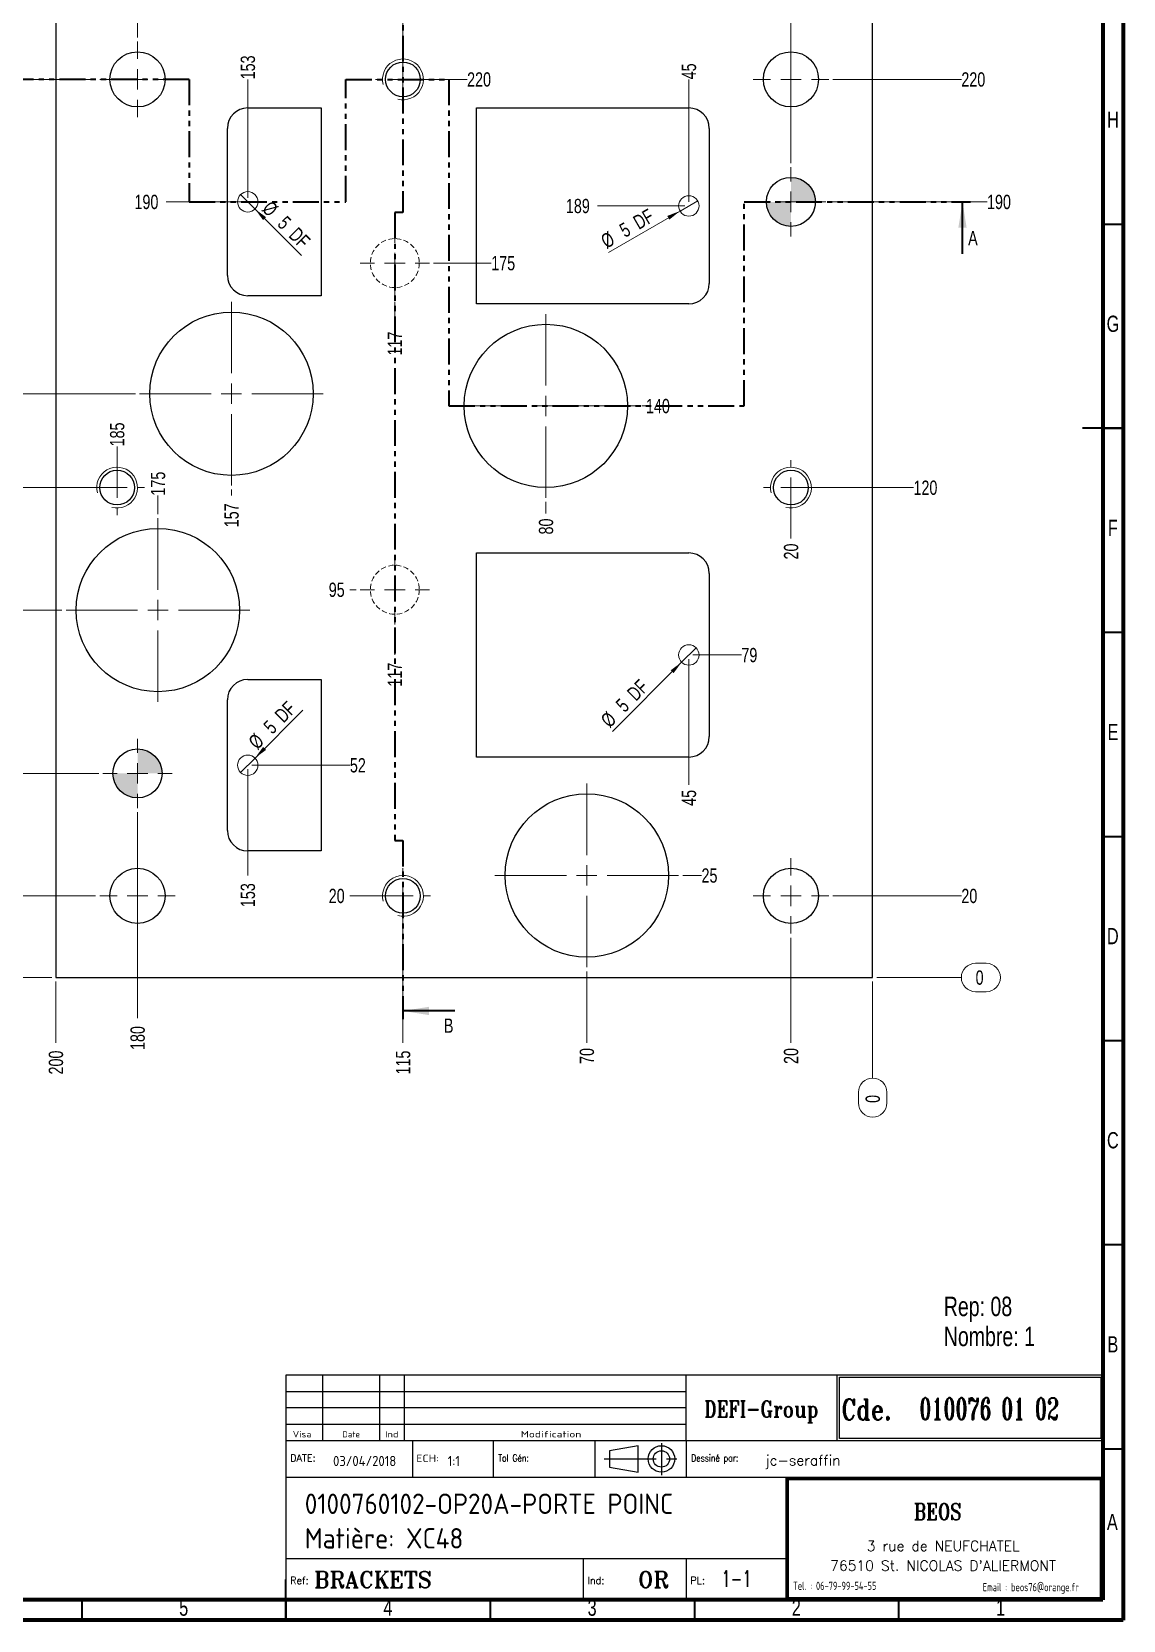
# Model space of a CAD drawing. Header units: millimetres. Extents: x 5 to 415, y 5 to 589.
# Drawn here: x 147.8 to 415, y 5 to 394.1 of the extents above; entities that cross this region are included whole.
import ezdxf

# ---------------------------------------------------------------- set-up
doc = ezdxf.new("R2010")
doc.units = ezdxf.units.MM
for name, pattern in [('CENTERX2', [20.32, 12.7, -2.54, 2.54, -2.54]), ('HIDDEN', [1.905, 1.27, -0.635]), ('PHANTOM', [12.7, 6.35, -1.27, 1.27, -1.27, 1.27, -1.27])]:
    doc.linetypes.add(name, pattern=pattern)
doc.layers.add('DIMENSIONS', color=176, linetype='Continuous')
doc.styles.add('SLDTEXTSTYLE0', font='TXT', dxfattribs={"width": 0.75})
doc.styles.add('SLDTEXTSTYLE1', font='ISOCP')
doc.styles.add('SLDTEXTSTYLE10', font='ISOCP', dxfattribs={"width": 1.147311})
doc.styles.add('SLDTEXTSTYLE11', font='ISOCP', dxfattribs={"width": 1.385904})
doc.styles.add('SLDTEXTSTYLE12', font='ISOCP', dxfattribs={"width": 1.246461})
doc.styles.add('SLDTEXTSTYLE13', font='ROMAND')
doc.styles.add('SLDTEXTSTYLE2', font='ROMANT', dxfattribs={"width": 0.8})
doc.styles.add('SLDTEXTSTYLE3', font='ISOCP', dxfattribs={"width": 0.8})
doc.styles.add('SLDTEXTSTYLE4', font='ROMANS', dxfattribs={"width": 0.8})
doc.styles.add('SLDTEXTSTYLE5', font='ROMANT')
doc.styles.add('SLDTEXTSTYLE6', font='ROMANS')
doc.styles.add('SLDTEXTSTYLE7', font='ROMANT', dxfattribs={"width": 0.65})
doc.styles.add('SLDTEXTSTYLE8', font='ISOCP', dxfattribs={"width": 1.446157})
doc.styles.add('SLDTEXTSTYLE9', font='ISOCP', dxfattribs={"width": 1.294402})
doc.dimstyles.new('SLDDIMSTYLE0', dxfattribs={"dimtxt": 3.5, "dimasz": 3.302, "dimexe": 0, "dimexo": 0.0625, "dimgap": 0.875, "dimtad": 1, "dimrnd": 1e-09, "dimzin": 12, "dimdsep": 46, "dimtxsty": 'SLDTEXTSTYLE0', "dimblk1": 'NONE', "dimsah": 1, "dimcen": 0, "dimadec": 0, "dimazin": 3, "dimtfac": 1, "dimtmove": 0, "dimatfit": 3, "dimldrblk": 'NONE', "dimfxl": 1, "dimfrac": 2, "dimtolj": 1, "dimtzin": 12, "dimarcsym": 0})
doc.dimstyles.new('SLDDIMSTYLE1', dxfattribs={"dimtxt": 3.5, "dimasz": 3.302, "dimexe": 0, "dimexo": 0.0625, "dimgap": 0.875, "dimtad": 0, "dimtih": 1, "dimtoh": 1, "dimdec": 0, "dimrnd": 1e-09, "dimdsep": 46, "dimtxsty": 'SLDTEXTSTYLE0', "dimblk1": 'NONE', "dimblk2": 'NONE', "dimsah": 1, "dimcen": 0.09, "dimadec": 0, "dimazin": 2, "dimtfac": 1, "dimtdec": 0, "dimtofl": 0, "dimtmove": 0, "dimatfit": 3, "dimldrblk": 'NONE', "dimfxl": 1, "dimfrac": 2, "dimtolj": 1, "dimtzin": 12, "dimarcsym": 0})
doc.dimstyles.new('SLDDIMSTYLE2', dxfattribs={"dimtxt": 3.5, "dimasz": 3.302, "dimexe": 0, "dimexo": 0.0625, "dimgap": 0.875, "dimtad": 0, "dimtih": 1, "dimtoh": 1, "dimrnd": 1e-09, "dimzin": 12, "dimdsep": 46, "dimtxsty": 'SLDTEXTSTYLE0', "dimblk1": 'NONE', "dimblk2": 'NONE', "dimsah": 1, "dimcen": 0.09, "dimadec": 0, "dimazin": 3, "dimtfac": 1, "dimtofl": 0, "dimtmove": 0, "dimatfit": 3, "dimldrblk": 'NONE', "dimfxl": 1, "dimfrac": 2, "dimtolj": 1, "dimtzin": 12, "dimarcsym": 0})
doc.dimstyles.new('SLDDIMSTYLE3', dxfattribs={"dimtxt": 3.5, "dimasz": 3.302, "dimexe": 0, "dimexo": 0.0625, "dimgap": 0.875, "dimtad": 1, "dimrnd": 1e-09, "dimzin": 12, "dimdsep": 46, "dimtxsty": 'SLDTEXTSTYLE0', "dimsah": 1, "dimcen": 0.09, "dimadec": 0, "dimazin": 3, "dimtfac": 1, "dimtofl": 0, "dimtmove": 0, "dimatfit": 3, "dimfxl": 1, "dimfrac": 2, "dimtolj": 1, "dimtzin": 12, "dimarcsym": 0})

# ---------------------------------------------------------------- blocks, each defined once
blk = doc.blocks.new('SW_NOTE_0')
at = {"color": 0, "linetype": 'Continuous', "lineweight": 0, "char_height": 4.763, "attachment_point": 1, "style": 'SLDTEXTSTYLE0'}
for s, insert in [('Rep: 08', (0, 6.14)), ('Nombre: 1', (0, -1.21))]:
    blk.add_mtext(s, dxfattribs=dict(at, insert=insert))
blk = doc.blocks.new('_D')
at = {"color": 7, "linetype": 'Continuous', "lineweight": 18}
for q in [(198.88, 354.2), (213.79, 339.29)]:
    blk.add_line((202.42, 350.67), q, dxfattribs=at)
blk.add_solid([(202.42, 350.67), (204.39, 347.98), (205.11, 348.69)], dxfattribs=at)
at = {"color": 7, "linetype": 'Continuous', "lineweight": 18, "char_height": 3.5, "attachment_point": 1, "rotation": 315, "style": 'SLDTEXTSTYLE0'}
for s, insert in [('%%c', (206.4, 352.95)), ('5', (210.17, 349.26)), ('DF', (212.93, 346.5))]:
    blk.add_mtext(s, dxfattribs=dict(at, insert=insert))
blk = doc.blocks.new('_None')
blk = doc.blocks.new('_D_1')
at = {"color": 7, "linetype": 'Continuous', "lineweight": 18}
for q in [(310.81, 352.69), (288.96, 340.07)]:
    blk.add_line((306.48, 350.19), q, dxfattribs=at)
blk.add_solid([(306.48, 350.19), (303.37, 348.98), (303.88, 348.1)], dxfattribs=at)
at = {"color": 7, "linetype": 'Continuous', "lineweight": 18, "char_height": 3.5, "attachment_point": 1, "rotation": 30, "style": 'SLDTEXTSTYLE0'}
for s, insert in [('DF', (294.64, 348.57)), ('5', (291.27, 346.62)), ('%%c', (286.72, 343.94))]:
    blk.add_mtext(s, dxfattribs=dict(at, insert=insert))
blk = doc.blocks.new('_D_2')
at = {"color": 7, "linetype": 'Continuous', "lineweight": 18}
for q in [(310.42, 243.2), (289.94, 222.72)]:
    blk.add_line((306.88, 239.67), q, dxfattribs=at)
blk.add_solid([(306.88, 239.67), (304.19, 237.69), (304.91, 236.98)], dxfattribs=at)
at = {"color": 7, "linetype": 'Continuous', "lineweight": 18, "char_height": 3.5, "attachment_point": 1, "rotation": 45, "style": 'SLDTEXTSTYLE0'}
for s, insert in [('DF', (293.22, 232.42)), ('5', (290.46, 229.66)), ('%%c', (286.77, 225.89))]:
    blk.add_mtext(s, dxfattribs=dict(at, insert=insert))
blk = doc.blocks.new('_D_3')
at = {"color": 7, "linetype": 'Continuous', "lineweight": 18}
for q in [(214.17, 227.95), (198.88, 212.67)]:
    blk.add_line((202.42, 216.2), q, dxfattribs=at)
blk.add_solid([(202.42, 216.2), (205.11, 218.18), (204.39, 218.9)], dxfattribs=at)
at = {"color": 7, "linetype": 'Continuous', "lineweight": 18, "char_height": 3.5, "attachment_point": 1, "rotation": 45, "style": 'SLDTEXTSTYLE0'}
for s, insert in [('DF', (206.95, 227.09)), ('%%c', (200.5, 220.56)), ('5', (204.19, 224.33))]:
    blk.add_mtext(s, dxfattribs=dict(at, insert=insert))
blk = doc.blocks.new('_D_4')
at = {"color": 7, "linetype": 'Continuous', "lineweight": 18}
for p, q in [((378.86, 165.93), (381.44, 165.93)), ((354.65, 162.44), (375.37, 162.44)), ((381.44, 158.95), (378.86, 158.95))]:
    blk.add_line(p, q, dxfattribs=at)
for centre, start, end in [((378.86, 162.44), 90, 270), ((381.44, 162.44), 270, 90)]:
    blk.add_arc(centre, 3.49, start, end, dxfattribs=at)
at = {"color": 7, "linetype": 'Continuous', "lineweight": 18, "insert": (378.86, 164.17), "char_height": 3.5, "attachment_point": 1, "style": 'SLDTEXTSTYLE0'}
blk.add_mtext('0', dxfattribs=at)
blk = doc.blocks.new('_D_5')
at = {"color": 7, "linetype": 'Continuous', "lineweight": 18}
blk.add_line((237.65, 182.44), (225.65, 182.44), dxfattribs=at)
at = {"color": 7, "linetype": 'Continuous', "lineweight": 18, "insert": (220.47, 184.17), "char_height": 3.5, "attachment_point": 1, "style": 'SLDTEXTSTYLE0'}
blk.add_mtext('20', dxfattribs=at)
blk = doc.blocks.new('_D_6')
at = {"color": 7, "linetype": 'Continuous', "lineweight": 18}
blk.add_line((163.4, 182.44), (143.65, 182.44), dxfattribs=at)
at = {"color": 7, "linetype": 'Continuous', "lineweight": 18, "insert": (138.48, 184.17), "char_height": 3.5, "attachment_point": 1, "style": 'SLDTEXTSTYLE0'}
blk.add_mtext('20', dxfattribs=at)
blk = doc.blocks.new('_D_7')
at = {"color": 7, "linetype": 'Continuous', "lineweight": 18}
blk.add_line((343.9, 182.44), (375.37, 182.44), dxfattribs=at)
at = {"color": 7, "linetype": 'Continuous', "lineweight": 18, "insert": (375.37, 184.17), "char_height": 3.5, "attachment_point": 1, "style": 'SLDTEXTSTYLE0'}
blk.add_mtext('20', dxfattribs=at)
blk = doc.blocks.new('_D_8')
at = {"color": 7, "linetype": 'Continuous', "lineweight": 18}
blk.add_line((307.15, 187.44), (311.75, 187.44), dxfattribs=at)
at = {"color": 7, "linetype": 'Continuous', "lineweight": 18, "insert": (311.75, 189.17), "char_height": 3.5, "attachment_point": 1, "style": 'SLDTEXTSTYLE0'}
blk.add_mtext('25', dxfattribs=at)
blk = doc.blocks.new('_D_9')
at = {"color": 7, "linetype": 'Continuous', "lineweight": 18}
blk.add_line((164.15, 212.44), (143.65, 212.44), dxfattribs=at)
at = {"color": 7, "linetype": 'Continuous', "lineweight": 18, "insert": (138.48, 214.17), "char_height": 3.5, "attachment_point": 1, "style": 'SLDTEXTSTYLE0'}
blk.add_mtext('50', dxfattribs=at)
blk = doc.blocks.new('_D_10')
at = {"color": 7, "linetype": 'Continuous', "lineweight": 18}
blk.add_line((201.65, 214.44), (225.65, 214.44), dxfattribs=at)
at = {"color": 7, "linetype": 'Continuous', "lineweight": 18, "insert": (225.65, 216.17), "char_height": 3.5, "attachment_point": 1, "style": 'SLDTEXTSTYLE0'}
blk.add_mtext('52', dxfattribs=at)
blk = doc.blocks.new('_D_11')
at = {"color": 7, "linetype": 'Continuous', "lineweight": 18}
blk.add_line((309.65, 241.44), (321.51, 241.44), dxfattribs=at)
at = {"color": 7, "linetype": 'Continuous', "lineweight": 18, "insert": (321.51, 243.17), "char_height": 3.5, "attachment_point": 1, "style": 'SLDTEXTSTYLE0'}
blk.add_mtext('79', dxfattribs=at)
blk = doc.blocks.new('_D_12')
at = {"color": 7, "linetype": 'Continuous', "lineweight": 18}
blk.add_line((155.15, 252.44), (143.65, 252.44), dxfattribs=at)
at = {"color": 7, "linetype": 'Continuous', "lineweight": 18, "insert": (138.48, 254.17), "char_height": 3.5, "attachment_point": 1, "style": 'SLDTEXTSTYLE0'}
blk.add_mtext('90', dxfattribs=at)
blk = doc.blocks.new('_D_13')
at = {"color": 7, "linetype": 'Continuous', "lineweight": 18}
blk.add_line((227.15, 257.44), (225.65, 257.44), dxfattribs=at)
at = {"color": 7, "linetype": 'Continuous', "lineweight": 18, "insert": (220.47, 259.17), "char_height": 3.5, "attachment_point": 1, "style": 'SLDTEXTSTYLE0'}
blk.add_mtext('95', dxfattribs=at)
blk = doc.blocks.new('_D_14')
at = {"color": 7, "linetype": 'Continuous', "lineweight": 18}
blk.add_line((167.65, 282.44), (143.65, 282.44), dxfattribs=at)
at = {"color": 7, "linetype": 'Continuous', "lineweight": 18, "insert": (135.89, 284.17), "char_height": 3.5, "attachment_point": 1, "style": 'SLDTEXTSTYLE0'}
blk.add_mtext('120', dxfattribs=at)
blk = doc.blocks.new('_D_15')
at = {"color": 7, "linetype": 'Continuous', "lineweight": 18}
blk.add_line((334.65, 282.44), (363.65, 282.44), dxfattribs=at)
at = {"color": 7, "linetype": 'Continuous', "lineweight": 18, "insert": (363.65, 284.17), "char_height": 3.5, "attachment_point": 1, "style": 'SLDTEXTSTYLE0'}
blk.add_mtext('120', dxfattribs=at)
blk = doc.blocks.new('_D_16')
at = {"color": 7, "linetype": 'Continuous', "lineweight": 18}
blk.add_line((297.15, 302.44), (298.14, 302.44), dxfattribs=at)
at = {"color": 7, "linetype": 'Continuous', "lineweight": 18, "insert": (298.14, 304.17), "char_height": 3.5, "attachment_point": 1, "style": 'SLDTEXTSTYLE0'}
blk.add_mtext('140', dxfattribs=at)
blk = doc.blocks.new('_D_17')
at = {"color": 7, "linetype": 'Continuous', "lineweight": 18}
blk.add_line((173.15, 305.44), (143.65, 305.44), dxfattribs=at)
at = {"color": 7, "linetype": 'Continuous', "lineweight": 18, "insert": (135.89, 307.17), "char_height": 3.5, "attachment_point": 1, "style": 'SLDTEXTSTYLE0'}
blk.add_mtext('143', dxfattribs=at)
blk = doc.blocks.new('_D_18')
at = {"color": 7, "linetype": 'Continuous', "lineweight": 18}
blk.add_line((246.15, 337.44), (260.26, 337.44), dxfattribs=at)
at = {"color": 7, "linetype": 'Continuous', "lineweight": 18, "insert": (260.26, 339.17), "char_height": 3.5, "attachment_point": 1, "style": 'SLDTEXTSTYLE0'}
blk.add_mtext('175', dxfattribs=at)
blk = doc.blocks.new('_D_19')
at = {"color": 7, "linetype": 'Continuous', "lineweight": 18}
blk.add_line((307.65, 351.44), (286.3, 351.44), dxfattribs=at)
at = {"color": 7, "linetype": 'Continuous', "lineweight": 18, "insert": (278.54, 353.17), "char_height": 3.5, "attachment_point": 1, "style": 'SLDTEXTSTYLE0'}
blk.add_mtext('189', dxfattribs=at)
blk = doc.blocks.new('_D_20')
at = {"color": 7, "linetype": 'Continuous', "lineweight": 18}
blk.add_line((199.65, 352.44), (180.67, 352.44), dxfattribs=at)
at = {"color": 7, "linetype": 'Continuous', "lineweight": 18, "insert": (172.91, 354.17), "char_height": 3.5, "attachment_point": 1, "style": 'SLDTEXTSTYLE0'}
blk.add_mtext('190', dxfattribs=at)
blk = doc.blocks.new('_D_21')
at = {"color": 7, "linetype": 'Continuous', "lineweight": 18}
blk.add_line((343.15, 352.44), (381.65, 352.44), dxfattribs=at)
at = {"color": 7, "linetype": 'Continuous', "lineweight": 18, "insert": (381.65, 354.17), "char_height": 3.5, "attachment_point": 1, "style": 'SLDTEXTSTYLE0'}
blk.add_mtext('190', dxfattribs=at)
blk = doc.blocks.new('_D_22')
at = {"color": 7, "linetype": 'Continuous', "lineweight": 18}
blk.add_line((163.4, 382.44), (125.65, 382.44), dxfattribs=at)
at = {"color": 7, "linetype": 'Continuous', "lineweight": 18, "insert": (117.89, 384.17), "char_height": 3.5, "attachment_point": 1, "style": 'SLDTEXTSTYLE0'}
blk.add_mtext('220', dxfattribs=at)
blk = doc.blocks.new('_D_23')
at = {"color": 7, "linetype": 'Continuous', "lineweight": 18}
blk.add_line((343.9, 382.44), (375.37, 382.44), dxfattribs=at)
at = {"color": 7, "linetype": 'Continuous', "lineweight": 18, "insert": (375.37, 384.17), "char_height": 3.5, "attachment_point": 1, "style": 'SLDTEXTSTYLE0'}
blk.add_mtext('220', dxfattribs=at)
blk = doc.blocks.new('_D_24')
at = {"color": 7, "linetype": 'Continuous', "lineweight": 18}
blk.add_line((239.65, 382.44), (254.35, 382.44), dxfattribs=at)
at = {"color": 7, "linetype": 'Continuous', "lineweight": 18, "insert": (254.35, 384.17), "char_height": 3.5, "attachment_point": 1, "style": 'SLDTEXTSTYLE0'}
blk.add_mtext('220', dxfattribs=at)
blk = doc.blocks.new('_D_25')
at = {"color": 7, "linetype": 'Continuous', "lineweight": 18}
blk.add_line((354.65, 402.44), (375.37, 402.44), dxfattribs=at)
at = {"color": 7, "linetype": 'Continuous', "lineweight": 18, "insert": (375.37, 404.17), "char_height": 3.5, "attachment_point": 1, "style": 'SLDTEXTSTYLE0'}
blk.add_mtext('240', dxfattribs=at)
blk = doc.blocks.new('_D_26')
at = {"color": 7, "linetype": 'Continuous', "lineweight": 18}
for p, q in [((353.65, 161.44), (353.65, 137.8)), ((350.16, 131.72), (350.16, 134.31)), ((357.14, 134.31), (357.14, 131.72))]:
    blk.add_line(p, q, dxfattribs=at)
for centre, start, end in [((353.65, 134.31), 0, 180), ((353.65, 131.72), 180, 0)]:
    blk.add_arc(centre, 3.49, start, end, dxfattribs=at)
at = {"color": 7, "linetype": 'Continuous', "lineweight": 18, "insert": (351.92, 131.72), "char_height": 3.5, "attachment_point": 1, "rotation": 90, "style": 'SLDTEXTSTYLE0'}
blk.add_mtext('0', dxfattribs=at)
blk = doc.blocks.new('_D_27')
at = {"color": 7, "linetype": 'Continuous', "lineweight": 18}
blk.add_line((333.65, 361.94), (333.65, 409.07), dxfattribs=at)
at = {"color": 7, "linetype": 'Continuous', "lineweight": 18, "insert": (331.92, 409.07), "char_height": 3.5, "attachment_point": 1, "rotation": 90, "style": 'SLDTEXTSTYLE0'}
blk.add_mtext('20', dxfattribs=at)
blk = doc.blocks.new('_D_28')
at = {"color": 7, "linetype": 'Continuous', "lineweight": 18}
blk.add_line((333.65, 281.44), (333.65, 270), dxfattribs=at)
at = {"color": 7, "linetype": 'Continuous', "lineweight": 18, "insert": (331.92, 264.83), "char_height": 3.5, "attachment_point": 1, "rotation": 90, "style": 'SLDTEXTSTYLE0'}
blk.add_mtext('20', dxfattribs=at)
blk = doc.blocks.new('_D_29')
at = {"color": 7, "linetype": 'Continuous', "lineweight": 18}
blk.add_line((333.65, 172.19), (333.65, 146.44), dxfattribs=at)
at = {"color": 7, "linetype": 'Continuous', "lineweight": 18, "insert": (331.92, 141.26), "char_height": 3.5, "attachment_point": 1, "rotation": 90, "style": 'SLDTEXTSTYLE0'}
blk.add_mtext('20', dxfattribs=at)
blk = doc.blocks.new('_D_30')
at = {"color": 7, "linetype": 'Continuous', "lineweight": 18}
blk.add_line((308.65, 352.44), (308.65, 382.44), dxfattribs=at)
at = {"color": 7, "linetype": 'Continuous', "lineweight": 18, "insert": (306.92, 382.44), "char_height": 3.5, "attachment_point": 1, "rotation": 90, "style": 'SLDTEXTSTYLE0'}
blk.add_mtext('45', dxfattribs=at)
blk = doc.blocks.new('_D_31')
at = {"color": 7, "linetype": 'Continuous', "lineweight": 18}
blk.add_line((308.65, 240.44), (308.65, 209.67), dxfattribs=at)
at = {"color": 7, "linetype": 'Continuous', "lineweight": 18, "insert": (306.92, 204.49), "char_height": 3.5, "attachment_point": 1, "rotation": 90, "style": 'SLDTEXTSTYLE0'}
blk.add_mtext('45', dxfattribs=at)
blk = doc.blocks.new('_D_32')
at = {"color": 7, "linetype": 'Continuous', "lineweight": 18}
blk.add_line((283.65, 163.94), (283.65, 146.44), dxfattribs=at)
at = {"color": 7, "linetype": 'Continuous', "lineweight": 18, "insert": (281.92, 141.26), "char_height": 3.5, "attachment_point": 1, "rotation": 90, "style": 'SLDTEXTSTYLE0'}
blk.add_mtext('70', dxfattribs=at)
blk = doc.blocks.new('_D_33')
at = {"color": 7, "linetype": 'Continuous', "lineweight": 18}
blk.add_line((273.65, 278.94), (273.65, 276.13), dxfattribs=at)
at = {"color": 7, "linetype": 'Continuous', "lineweight": 18, "insert": (271.92, 270.96), "char_height": 3.5, "attachment_point": 1, "rotation": 90, "style": 'SLDTEXTSTYLE0'}
blk.add_mtext('80', dxfattribs=at)
blk = doc.blocks.new('_D_34')
at = {"color": 7, "linetype": 'Continuous', "lineweight": 18}
blk.add_line((238.65, 383.44), (238.65, 409.07), dxfattribs=at)
at = {"color": 7, "linetype": 'Continuous', "lineweight": 18, "insert": (236.92, 409.07), "char_height": 3.5, "attachment_point": 1, "rotation": 90, "style": 'SLDTEXTSTYLE0'}
blk.add_mtext('115', dxfattribs=at)
blk = doc.blocks.new('_D_35')
at = {"color": 7, "linetype": 'Continuous', "lineweight": 18}
blk.add_line((238.65, 181.44), (238.65, 146.44), dxfattribs=at)
at = {"color": 7, "linetype": 'Continuous', "lineweight": 18, "insert": (236.92, 138.68), "char_height": 3.5, "attachment_point": 1, "rotation": 90, "style": 'SLDTEXTSTYLE0'}
blk.add_mtext('115', dxfattribs=at)
blk = doc.blocks.new('_D_36')
at = {"color": 7, "linetype": 'Continuous', "lineweight": 18}
blk.add_line((236.65, 327.94), (236.65, 322.55), dxfattribs=at)
at = {"color": 7, "linetype": 'Continuous', "lineweight": 18, "insert": (234.92, 314.79), "char_height": 3.5, "attachment_point": 1, "rotation": 90, "style": 'SLDTEXTSTYLE0'}
blk.add_mtext('117', dxfattribs=at)
blk = doc.blocks.new('_D_37')
at = {"color": 7, "linetype": 'Continuous', "lineweight": 18}
blk.add_line((236.65, 247.94), (236.65, 241.44), dxfattribs=at)
at = {"color": 7, "linetype": 'Continuous', "lineweight": 18, "insert": (234.92, 233.68), "char_height": 3.5, "attachment_point": 1, "rotation": 90, "style": 'SLDTEXTSTYLE0'}
blk.add_mtext('117', dxfattribs=at)
blk = doc.blocks.new('_D_38')
at = {"color": 7, "linetype": 'Continuous', "lineweight": 18}
blk.add_line((200.65, 353.44), (200.65, 382.44), dxfattribs=at)
at = {"color": 7, "linetype": 'Continuous', "lineweight": 18, "insert": (198.92, 382.44), "char_height": 3.5, "attachment_point": 1, "rotation": 90, "style": 'SLDTEXTSTYLE0'}
blk.add_mtext('153', dxfattribs=at)
blk = doc.blocks.new('_D_39')
at = {"color": 7, "linetype": 'Continuous', "lineweight": 18}
blk.add_line((200.65, 213.44), (200.65, 187.44), dxfattribs=at)
at = {"color": 7, "linetype": 'Continuous', "lineweight": 18, "insert": (198.92, 179.68), "char_height": 3.5, "attachment_point": 1, "rotation": 90, "style": 'SLDTEXTSTYLE0'}
blk.add_mtext('153', dxfattribs=at)
blk = doc.blocks.new('_D_40')
at = {"color": 7, "linetype": 'Continuous', "lineweight": 18}
blk.add_line((196.65, 281.94), (196.65, 280.48), dxfattribs=at)
at = {"color": 7, "linetype": 'Continuous', "lineweight": 18, "insert": (194.92, 272.72), "char_height": 3.5, "attachment_point": 1, "rotation": 90, "style": 'SLDTEXTSTYLE0'}
blk.add_mtext('157', dxfattribs=at)
blk = doc.blocks.new('_D_41')
at = {"color": 7, "linetype": 'Continuous', "lineweight": 18}
blk.add_line((178.65, 275.94), (178.65, 280.48), dxfattribs=at)
at = {"color": 7, "linetype": 'Continuous', "lineweight": 18, "insert": (176.92, 280.48), "char_height": 3.5, "attachment_point": 1, "rotation": 90, "style": 'SLDTEXTSTYLE0'}
blk.add_mtext('175', dxfattribs=at)
blk = doc.blocks.new('_D_42')
at = {"color": 7, "linetype": 'Continuous', "lineweight": 18}
blk.add_line((173.65, 392.69), (173.65, 409.07), dxfattribs=at)
at = {"color": 7, "linetype": 'Continuous', "lineweight": 18, "insert": (171.92, 409.07), "char_height": 3.5, "attachment_point": 1, "rotation": 90, "style": 'SLDTEXTSTYLE0'}
blk.add_mtext('180', dxfattribs=at)
blk = doc.blocks.new('_D_43')
at = {"color": 7, "linetype": 'Continuous', "lineweight": 18}
blk.add_line((173.65, 202.94), (173.65, 152.44), dxfattribs=at)
at = {"color": 7, "linetype": 'Continuous', "lineweight": 18, "insert": (171.92, 144.68), "char_height": 3.5, "attachment_point": 1, "rotation": 90, "style": 'SLDTEXTSTYLE0'}
blk.add_mtext('180', dxfattribs=at)
blk = doc.blocks.new('_D_44')
at = {"color": 7, "linetype": 'Continuous', "lineweight": 18}
blk.add_line((168.65, 283.44), (168.65, 292.53), dxfattribs=at)
at = {"color": 7, "linetype": 'Continuous', "lineweight": 18, "insert": (166.92, 292.53), "char_height": 3.5, "attachment_point": 1, "rotation": 90, "style": 'SLDTEXTSTYLE0'}
blk.add_mtext('185', dxfattribs=at)
blk = doc.blocks.new('_D_45')
at = {"color": 7, "linetype": 'Continuous', "lineweight": 18}
blk.add_line((153.65, 161.44), (153.65, 146.44), dxfattribs=at)
at = {"color": 7, "linetype": 'Continuous', "lineweight": 18, "insert": (151.92, 138.68), "char_height": 3.5, "attachment_point": 1, "rotation": 90, "style": 'SLDTEXTSTYLE0'}
blk.add_mtext('200', dxfattribs=at)
blk = doc.blocks.new('_D_47')
at = {"color": 7, "linetype": 'Continuous', "lineweight": 18}
for p, q in [((152.65, 402.44), (112.65, 402.44)), ((113.65, 402.44), (113.65, 162.44)), ((152.65, 162.44), (112.65, 162.44))]:
    blk.add_line(p, q, dxfattribs=at)
for points in [[(113.65, 402.44), (113.14, 399.13), (114.16, 399.13)], [(113.65, 162.44), (114.16, 165.74), (113.14, 165.74)]]:
    blk.add_solid(points, dxfattribs=at)
at = {"color": 7, "linetype": 'Continuous', "lineweight": 18, "insert": (109.14, 278.56), "char_height": 3.5, "attachment_point": 1, "rotation": 90, "style": 'SLDTEXTSTYLE0'}
blk.add_mtext('240', dxfattribs=at)
blk = doc.blocks.new('SW_CENTERMARKSYMBOL_0')
at = {"color": 0, "linetype": 'Continuous', "lineweight": 0}
for p, q in [((0, 5), (0, 9.25)), ((-5, 0), (-9.25, 0)), ((0, 0), (-2.5, 0)), ((0, 0), (0, 2.5)), ((0, 0), (0, -2.5)), ((0, 0), (2.5, 0)), ((5, 0), (9.25, 0)), ((0, -5), (0, -9.25))]:
    blk.add_line(p, q, dxfattribs=at)
blk = doc.blocks.new('SW_CENTERMARKSYMBOL_1')
at = {"color": 0, "linetype": 'Continuous', "lineweight": 0}
for p, q in [((0, 5), (0, 9.25)), ((-5, 0), (-9.25, 0)), ((0, 0), (-2.5, 0)), ((0, 0), (0, 2.5)), ((0, 0), (0, -2.5)), ((0, 0), (2.5, 0)), ((5, 0), (9.25, 0)), ((0, -5), (0, -9.25))]:
    blk.add_line(p, q, dxfattribs=at)
blk = doc.blocks.new('SW_CENTERMARKSYMBOL_2')
at = {"color": 0, "linetype": 'Continuous', "lineweight": 0}
for p, q in [((0, 5), (0, 9.25)), ((-5, 0), (-9.25, 0)), ((0, 0), (-2.5, 0)), ((0, 0), (0, 2.5)), ((0, 0), (0, -2.5)), ((0, 0), (2.5, 0)), ((5, 0), (9.25, 0)), ((0, -5), (0, -9.25))]:
    blk.add_line(p, q, dxfattribs=at)
blk = doc.blocks.new('SW_CENTERMARKSYMBOL_3')
at = {"color": 0, "linetype": 'Continuous', "lineweight": 0}
for p, q in [((0, 5), (0, 9.25)), ((-5, 0), (-9.25, 0)), ((0, 0), (-2.5, 0)), ((0, 0), (0, 2.5)), ((0, 0), (0, -2.5)), ((0, 0), (2.5, 0)), ((5, 0), (9.25, 0)), ((0, -5), (0, -9.25))]:
    blk.add_line(p, q, dxfattribs=at)
blk = doc.blocks.new('SW_CENTERMARKSYMBOL_4')
at = {"color": 0, "linetype": 'Continuous', "lineweight": 0}
for p, q in [((0, 5), (0, 22.5)), ((-5, 0), (-22.5, 0)), ((0, 0), (-2.5, 0)), ((0, 0), (0, 2.5)), ((0, 0), (0, -2.5)), ((0, 0), (2.5, 0)), ((5, 0), (22.5, 0)), ((0, -5), (0, -22.5))]:
    blk.add_line(p, q, dxfattribs=at)
blk = doc.blocks.new('SW_CENTERMARKSYMBOL_5')
at = {"color": 0, "linetype": 'Continuous', "lineweight": 0}
for p, q in [((0, 5), (0, 22.5)), ((-5, 0), (-22.5, 0)), ((0, 0), (-2.5, 0)), ((0, 0), (0, 2.5)), ((0, 0), (0, -2.5)), ((0, 0), (2.5, 0)), ((5, 0), (22.5, 0)), ((0, -5), (0, -22.5))]:
    blk.add_line(p, q, dxfattribs=at)
blk = doc.blocks.new('SW_CENTERMARKSYMBOL_6')
at = {"color": 0, "linetype": 'Continuous', "lineweight": 0}
for p, q in [((0, 5), (0, 22.5)), ((-5, 0), (-22.5, 0)), ((0, 0), (-2.5, 0)), ((0, 0), (0, 2.5)), ((0, 0), (0, -2.5)), ((0, 0), (2.5, 0)), ((5, 0), (22.5, 0)), ((0, -5), (0, -22.5))]:
    blk.add_line(p, q, dxfattribs=at)
blk = doc.blocks.new('SW_CENTERMARKSYMBOL_7')
at = {"color": 0, "linetype": 'Continuous', "lineweight": 0}
for p, q in [((0, 5), (0, 22.5)), ((-5, 0), (-22.5, 0)), ((0, 0), (-2.5, 0)), ((0, 0), (0, 2.5)), ((0, 0), (0, -2.5)), ((0, 0), (2.5, 0)), ((5, 0), (22.5, 0)), ((0, -5), (0, -22.5))]:
    blk.add_line(p, q, dxfattribs=at)
blk = doc.blocks.new('SW_CENTERMARKSYMBOL_8')
at = {"color": 0, "linetype": 'Continuous', "lineweight": 0}
for p, q in [((0, 5), (0, 6.75)), ((-5, 0), (-6.75, 0)), ((0, 0), (-2.5, 0)), ((0, 0), (0, 2.5)), ((0, 0), (0, -2.5)), ((0, 0), (2.5, 0)), ((5, 0), (6.75, 0)), ((0, -5), (0, -6.75))]:
    blk.add_line(p, q, dxfattribs=at)
blk = doc.blocks.new('SW_CENTERMARKSYMBOL_9')
at = {"color": 0, "linetype": 'Continuous', "lineweight": 0}
for p, q in [((0, 5), (0, 6.75)), ((-5, 0), (-6.75, 0)), ((0, 0), (-2.5, 0)), ((0, 0), (0, 2.5)), ((0, 0), (0, -2.5)), ((0, 0), (2.5, 0)), ((5, 0), (6.75, 0)), ((0, -5), (0, -6.75))]:
    blk.add_line(p, q, dxfattribs=at)
blk = doc.blocks.new('SW_CENTERMARKSYMBOL_10')
at = {"color": 0, "linetype": 'Continuous', "lineweight": 0}
for p, q in [((0, 5), (0, 6.75)), ((-5, 0), (-6.75, 0)), ((0, 0), (-2.5, 0)), ((0, 0), (0, 2.5)), ((0, 0), (0, -2.5)), ((0, 0), (2.5, 0)), ((5, 0), (6.75, 0)), ((0, -5), (0, -6.75))]:
    blk.add_line(p, q, dxfattribs=at)
blk = doc.blocks.new('SW_CENTERMARKSYMBOL_11')
at = {"color": 0, "linetype": 'Continuous', "lineweight": 0}
for p, q in [((0, 5), (0, 6.75)), ((-5, 0), (-6.75, 0)), ((0, 0), (-2.5, 0)), ((0, 0), (0, 2.5)), ((0, 0), (0, -2.5)), ((0, 0), (2.5, 0)), ((5, 0), (6.75, 0)), ((0, -5), (0, -6.75))]:
    blk.add_line(p, q, dxfattribs=at)
blk = doc.blocks.new('SW_CENTERMARKSYMBOL_12')
at = {"color": 0, "linetype": 'Continuous', "lineweight": 0}
for p, q in [((0, 5), (0, 8.5)), ((-5, 0), (-8.5, 0)), ((0, 0), (-2.5, 0)), ((0, 0), (0, 2.5)), ((0, 0), (0, -2.5)), ((0, 0), (2.5, 0)), ((5, 0), (8.5, 0)), ((0, -5), (0, -8.5))]:
    blk.add_line(p, q, dxfattribs=at)
blk = doc.blocks.new('SW_CENTERMARKSYMBOL_13')
at = {"color": 0, "linetype": 'Continuous', "lineweight": 0}
for p, q in [((0, 5), (0, 8.5)), ((-5, 0), (-8.5, 0)), ((0, 0), (-2.5, 0)), ((0, 0), (0, 2.5)), ((0, 0), (0, -2.5)), ((0, 0), (2.5, 0)), ((5, 0), (8.5, 0)), ((0, -5), (0, -8.5))]:
    blk.add_line(p, q, dxfattribs=at)
blk = doc.blocks.new('SW_CENTERMARKSYMBOL_14')
at = {"color": 0, "linetype": 'Continuous', "lineweight": 0}
for p, q in [((0, 5), (0, 8.5)), ((-5, 0), (-8.5, 0)), ((0, 0), (-2.5, 0)), ((0, 0), (0, 2.5)), ((0, 0), (0, -2.5)), ((0, 0), (2.5, 0)), ((5, 0), (8.5, 0)), ((0, -5), (0, -8.5))]:
    blk.add_line(p, q, dxfattribs=at)
blk = doc.blocks.new('SW_CENTERMARKSYMBOL_15')
at = {"color": 0, "linetype": 'Continuous', "lineweight": 0}
for p, q in [((0, 5), (0, 8.5)), ((-5, 0), (-8.5, 0)), ((0, 0), (-2.5, 0)), ((0, 0), (0, 2.5)), ((0, 0), (0, -2.5)), ((0, 0), (2.5, 0)), ((5, 0), (8.5, 0)), ((0, -5), (0, -8.5))]:
    blk.add_line(p, q, dxfattribs=at)
blk = doc.blocks.new('SW_DOWELSYMBOL_0')
at = {"linetype": 'Continuous', "lineweight": 0}
h = blk.add_hatch(color=0, dxfattribs=at)
edge = h.paths.add_edge_path(flags=0)
edge.add_arc((0, 0), 6, 0, 90)
edge.add_line((0, 6), (0, 0))
edge.add_line((0, 0), (6, 0))
h = blk.add_hatch(color=0, dxfattribs=at)
edge = h.paths.add_edge_path(flags=0)
edge.add_arc((0, 0), 6, 180, 270)
edge.add_line((0, -6), (0, 0))
edge.add_line((0, 0), (-6, 0))
at = {"color": 0, "linetype": 'Continuous', "lineweight": 0}
blk.add_circle((0, 0), 6, dxfattribs=at)
blk = doc.blocks.new('SW_DOWELSYMBOL_1')
at = {"linetype": 'Continuous', "lineweight": 0}
h = blk.add_hatch(color=0, dxfattribs=at)
edge = h.paths.add_edge_path(flags=0)
edge.add_arc((0, 0), 6, 0, 90)
edge.add_line((0, 6), (0, 0))
edge.add_line((0, 0), (6, 0))
h = blk.add_hatch(color=0, dxfattribs=at)
edge = h.paths.add_edge_path(flags=0)
edge.add_arc((0, 0), 6, 180, 270)
edge.add_line((0, -6), (0, 0))
edge.add_line((0, 0), (-6, 0))
at = {"color": 0, "linetype": 'Continuous', "lineweight": 0}
blk.add_circle((0, 0), 6, dxfattribs=at)

msp = doc.modelspace()

# ---------------------------------------------------------------- linework, layer by layer
at = {"color": 7, "linetype": 'Continuous', "lineweight": 70}
for p, q in [((415, 589), (415, 5)), ((410, 584), (410, 10)), ((410, 10), (10, 10)), ((415, 5), (5, 5))]:
    msp.add_line(p, q, dxfattribs=at)
at = {"color": 7, "linetype": 'PHANTOM', "lineweight": 35}
for p, q in [((238.649, 431.237), (238.649, 349.792)), ((186.291, 382.437), (129.649, 382.437)), ((186.291, 382.437), (186.291, 352.437)), ((224.677, 352.437), (224.677, 382.437)), ((224.677, 382.437), (249.894, 382.437)), ((249.894, 382.437), (249.894, 302.437)), ((186.291, 352.437), (224.677, 352.437)), ((322.183, 302.437), (322.183, 352.437)), ((322.183, 352.437), (377.649, 352.437)), ((238.649, 349.792), (236.649, 349.792)), ((236.649, 349.792), (236.649, 195.997)), ((249.894, 302.437), (322.183, 302.437)), ((236.649, 195.997), (238.649, 195.997)), ((238.649, 195.997), (238.649, 152.246))]:
    msp.add_line(p, q, dxfattribs=at)
at = {"color": 7, "linetype": 'Continuous', "lineweight": 25}
for p, q in [((153.649, 402.437), (153.649, 162.437)), ((353.649, 162.437), (353.649, 402.437)), ((200.649, 375.437), (218.649, 375.437)), ((218.649, 375.437), (218.649, 329.437)), ((256.649, 375.437), (308.649, 375.437)), ((256.649, 327.437), (256.649, 375.437)), ((195.649, 334.437), (195.649, 370.437)), ((313.649, 370.437), (313.649, 332.437)), ((218.649, 329.437), (200.649, 329.437)), ((308.649, 327.437), (256.649, 327.437)), ((256.649, 266.437), (308.649, 266.437)), ((256.649, 216.437), (256.649, 266.437)), ((313.649, 261.437), (313.649, 221.437)), ((200.649, 235.437), (218.649, 235.437)), ((218.649, 235.437), (218.649, 193.437)), ((195.649, 198.437), (195.649, 230.437)), ((308.649, 216.437), (256.649, 216.437)), ((218.649, 193.437), (200.649, 193.437)), ((153.649, 162.437), (353.649, 162.437))]:
    msp.add_line(p, q, dxfattribs=at)
at = {"color": 7, "linetype": 'Continuous', "lineweight": 35}
for p, q in [((375.649, 339.737), (375.649, 352.437)), ((410, 347), (415, 347)), ((415.001, 297), (404.999, 297)), ((410, 297), (415, 297)), ((410, 247), (415, 247)), ((410, 197), (415, 197)), ((251.349, 154.246), (238.649, 154.246)), ((410, 147), (415, 147)), ((410, 97), (415, 97)), ((410, 47), (415, 47)), ((210, 4.999), (210, 15.001)), ((160, 10), (160, 5)), ((210, 10), (210, 5)), ((260, 10), (260, 5)), ((310, 10), (310, 5)), ((360, 10), (360, 5))]:
    msp.add_line(p, q, dxfattribs=at)
at = {"color": 7, "linetype": 'Continuous', "lineweight": 25}
for centre, radius in [((173.649, 382.437), 6.75), ((333.649, 382.437), 6.75), ((238.649, 382.437), 4.25), ((333.649, 352.437), 6), ((196.649, 305.437), 20), ((273.649, 302.437), 20), ((168.649, 282.437), 4.25), ((333.649, 282.437), 4.25), ((178.649, 252.437), 20), ((173.649, 212.437), 6), ((283.649, 187.437), 20), ((173.649, 182.437), 6.75), ((333.649, 182.437), 6.75), ((238.649, 182.437), 4.25)]:
    msp.add_circle(centre, radius, dxfattribs=at)
at = {"color": 7, "linetype": 'Continuous', "lineweight": 18}
for centre in [(200.649, 352.437), (308.649, 351.437), (308.649, 241.437), (200.649, 214.437)]:
    msp.add_circle(centre, 2.5, dxfattribs=at)
at = {"color": 7, "linetype": 'HIDDEN', "lineweight": 18}
for centre in [(236.649, 337.437), (236.649, 257.437)]:
    msp.add_circle(centre, 6, dxfattribs=at)
at = {"color": 7, "linetype": 'Continuous', "lineweight": 18}
for centre in [(238.649, 382.437), (168.649, 282.437), (333.649, 282.437), (238.649, 182.437)]:
    msp.add_arc(centre, 5, 255, 195, dxfattribs=at)
at = {"color": 7, "linetype": 'Continuous', "lineweight": 25}
for centre, start, end in [((200.649, 370.437), 90, 180), ((308.649, 370.437), 0, 90), ((200.649, 334.437), 180, 270), ((308.649, 332.437), 270, 0), ((308.649, 261.437), 0, 90), ((200.649, 230.437), 90, 180), ((308.649, 221.437), 270, 0), ((200.649, 198.437), 180, 270)]:
    msp.add_arc(centre, 5, start, end, dxfattribs=at)
at = {"color": 7, "linetype": 'Continuous', "lineweight": 35}
for points in [[(375.649, 352.437), (374.633, 346.087), (376.665, 346.087)], [(238.649, 154.246), (244.999, 153.23), (244.999, 155.262)]]:
    msp.add_solid(points, dxfattribs=at)
at = {"layer": 'DIMENSIONS', "color": 3}
for p, q in [((308, 65), (210, 65)), ((219, 49), (219, 65)), ((233, 49), (233, 65)), ((239, 49), (239, 65)), ((210, 61), (308, 61)), ((308, 57), (210, 57)), ((210, 53), (308, 53))]:
    msp.add_line(p, q, dxfattribs=at)
at = {"layer": 'DIMENSIONS', "color": 6}
for p, q in [((210, 65), (210, 10)), ((410, 10), (410, 65)), ((410, 40), (332.384, 40)), ((332.384, 40), (332.384, 10)), ((409.8, 39.8), (332.584, 39.8)), ((332.584, 39.8), (332.584, 10.2)), ((409.6, 39.6), (332.784, 39.6)), ((332.784, 39.6), (332.784, 10.4)), ((409.4, 39.4), (332.984, 39.4)), ((332.984, 39.4), (332.984, 10.6)), ((409.4, 10.6), (409.4, 39.4)), ((409.6, 10.4), (409.6, 39.6)), ((409.8, 10.2), (409.8, 39.8)), ((210, 10), (410, 10)), ((332.584, 10.2), (409.8, 10.2)), ((332.784, 10.4), (409.6, 10.4)), ((332.984, 10.6), (409.4, 10.6))]:
    msp.add_line(p, q, dxfattribs=at)
at = {"layer": 'DIMENSIONS', "color": 1}
for p, q in [((410, 65), (308, 65)), ((308, 49), (308, 65)), ((345, 49), (345, 65)), ((345.5, 49.5), (345.5, 64.5)), ((345.5, 64.5), (409.5, 64.5)), ((409.5, 64.5), (409.5, 49.5)), ((210, 49), (410, 49)), ((241, 49), (241, 40)), ((260.731, 49), (260.731, 40)), ((285.62, 49), (285.62, 40)), ((308, 49), (308, 40)), ((409.5, 49.5), (345.5, 49.5)), ((332.384, 40), (210, 40)), ((332.384, 20), (210, 20)), ((282.792, 20), (282.792, 10)), ((308, 20), (308, 10))]:
    msp.add_line(p, q, dxfattribs=at)
at = {"layer": 'DIMENSIONS'}
for p, q in [((345.5, 49.5), (345.5, 64.5)), ((345.5, 64.5), (409.5, 64.5)), ((409.5, 64.5), (409.5, 49.5)), ((409.5, 49.5), (345.5, 49.5))]:
    msp.add_line(p, q, dxfattribs=at)
at = {"layer": 'DIMENSIONS', "color": 7}
for p, q in [((296.244, 47.75), (289.244, 46.5)), ((296.244, 41.25), (296.244, 47.75)), ((289.244, 46.5), (289.244, 42.5)), ((289.244, 42.5), (296.244, 41.25))]:
    msp.add_line(p, q, dxfattribs=at)
at = {"layer": 'DIMENSIONS', "color": 3, "linetype": 'CENTERX2'}
for p, q in [((301.934, 48.348), (301.934, 40.513)), ((287.946, 44.5), (306.201, 44.5))]:
    msp.add_line(p, q, dxfattribs=at)
at = {"layer": 'DIMENSIONS', "color": 7}
for radius in [3.25, 2]:
    msp.add_circle((301.934, 44.5), radius, dxfattribs=at)

# ---------------------------------------------------------------- block references
at = {"color": 7, "linetype": 'Continuous', "lineweight": 0}
for name, p in [('SW_CENTERMARKSYMBOL_0', (173.649, 382.437)), ('SW_CENTERMARKSYMBOL_10', (238.649, 382.437)), ('SW_CENTERMARKSYMBOL_1', (333.649, 382.437)), ('SW_CENTERMARKSYMBOL_13', (333.649, 352.437)), ('SW_DOWELSYMBOL_0', (333.649, 352.437)), ('SW_CENTERMARKSYMBOL_14', (236.649, 337.437)), ('SW_CENTERMARKSYMBOL_5', (196.649, 305.437)), ('SW_CENTERMARKSYMBOL_4', (273.649, 302.437)), ('SW_CENTERMARKSYMBOL_8', (168.649, 282.437)), ('SW_CENTERMARKSYMBOL_11', (333.649, 282.437)), ('SW_CENTERMARKSYMBOL_6', (178.649, 252.437)), ('SW_CENTERMARKSYMBOL_15', (236.649, 257.437)), ('SW_CENTERMARKSYMBOL_12', (173.649, 212.437)), ('SW_DOWELSYMBOL_1', (173.649, 212.437)), ('SW_CENTERMARKSYMBOL_7', (283.649, 187.437)), ('SW_CENTERMARKSYMBOL_3', (173.649, 182.437)), ('SW_CENTERMARKSYMBOL_2', (333.649, 182.437)), ('SW_CENTERMARKSYMBOL_9', (238.649, 182.437)), ('SW_NOTE_0', (371.079, 78.112))]:
    msp.add_blockref(name, p, dxfattribs=at)

# ---------------------------------------------------------------- texts
at = {"color": 7, "linetype": 'Continuous', "lineweight": 0, "char_height": 3.969, "attachment_point": 2, "style": 'SLDTEXTSTYLE0'}
for s, insert in [('H', (412.49, 374.56)), ('G', (412.487, 324.56)), ('F', (412.458, 274.56)), ('E', (412.508, 224.56)), ('D', (412.453, 174.56)), ('C', (412.459, 124.56)), ('B', (412.471, 74.56)), ('A', (412.34, 31.06)), ('5', (184.96, 10.06)), ('4', (234.96, 10.06)), ('3', (284.96, 10.06)), ('2', (334.96, 10.06)), ('1', (384.96, 10.06))]:
    msp.add_mtext(s, dxfattribs=dict(at, insert=insert))
at = {"color": 7, "linetype": 'Continuous', "char_height": 3.5, "attachment_point": 1, "style": 'SLDTEXTSTYLE0'}
for s, insert in [('A', (377.03, 345.295)), ('B', (248.67, 152.395))]:
    msp.add_mtext(s, dxfattribs=dict(at, insert=insert))
at = {"layer": 'DIMENSIONS'}
for s, insert, char_height, attachment_point, style in [('DEFI-Group', (326.42, 58.701), 4, 2, 'SLDTEXTSTYLE2'), ('Cde.', (346, 59.126), 5, 1, 'SLDTEXTSTYLE2'), ('010076 01 02', (365.078, 59.44), 5.29167, 1, 'SLDTEXTSTYLE7'), ('Visa', (211.655, 51.348), 1.5671, 1, 'SLDTEXTSTYLE12'), ('Date', (223.824, 51.283), 1.4924, 1, 'SLDTEXTSTYLE10'), ('Ind', (234.254, 51.283), 1.4924, 1, 'SLDTEXTSTYLE11'), ('Modification', (267.489, 51.348), 1.56705, 1, 'SLDTEXTSTYLE8'), ('DATE:', (211.034, 45.598), 1.7277, 1, 'SLDTEXTSTYLE6'), ('03/04/2018', (221.533, 45.253), 2.5, 1, 'SLDTEXTSTYLE1'), ('ECH:', (241.911, 45.56), 1.8141, 1, 'SLDTEXTSTYLE9'), ('1:1', (249.62, 45.24), 2.5, 1, 'SLDTEXTSTYLE1'), ('Tol Gén:', (261.952, 45.598), 1.7277, 1, 'SLDTEXTSTYLE4'), ('Dessiné par:', (309.221, 45.598), 1.72768, 1, 'SLDTEXTSTYLE4'), ('jc-seraffin', (327.355, 45.42), 2.5, 1, 'SLDTEXTSTYLE5'), ('0100760102-OP20A-PORTE POINC', (214.603, 36.024), 5, 1, 'SLDTEXTSTYLE1'), ('BEOS', (369.571, 33.595), 4, 2, 'SLDTEXTSTYLE2'), ('Matière: XC48', (214.603, 27.564), 5, 1, 'SLDTEXTSTYLE1'), ('3 rue de NEUFCHATEL', (370.909, 24.448), 2.5, 2, 'SLDTEXTSTYLE13'), ("76510 St. NICOLAS D'ALIERMONT", (370.903, 19.623), 2.5, 2, 'SLDTEXTSTYLE13'), ('Ref:', (211.034, 15.598), 1.7277, 1, 'SLDTEXTSTYLE6'), ('BRACKETS', (216.904, 16.951), 4, 1, 'SLDTEXTSTYLE5'), ('Ind:', (283.826, 15.598), 1.7277, 1, 'SLDTEXTSTYLE6'), ('OR', (296.194, 16.951), 4, 1, 'SLDTEXTSTYLE5'), ('PL:', (309.034, 15.598), 1.7277, 1, 'SLDTEXTSTYLE6'), ('1-1', (316.651, 17.173), 4, 1, 'SLDTEXTSTYLE7'), ('Tel. : 06-79-99-54-55', (344.36, 14.429), 2, 2, 'SLDTEXTSTYLE3'), ('Email : beos76@orange.fr', (392.372, 14.097), 2, 2, 'SLDTEXTSTYLE3')]:
    msp.add_mtext(s, dxfattribs=dict(at, insert=insert, char_height=char_height, attachment_point=attachment_point, style=style))

# ---------------------------------------------------------------- dimensions: what is measured, and where the dimension line sits
at = {"color": 7, "linetype": 'Continuous', "lineweight": 18}
for feature_location, offset, dtype, origin, dimstyle, picture, middle in [((173.649, 391.687), (0, 17.388), 1, (353.649, 162.437), 'SLDDIMSTYLE2', '_D_42', (173.649, 412.954)), ((238.649, 382.437), (0, 26.638), 1, (353.649, 162.437), 'SLDDIMSTYLE2', '_D_34', (238.649, 412.954)), ((333.649, 360.937), (0, 48.138), 1, (353.649, 162.437), 'SLDDIMSTYLE2', '_D_27', (333.649, 411.661)), ((353.649, 402.437), (21.717, 0), 0, (353.649, 162.437), 'SLDDIMSTYLE2', '_D_25', (379.246, 402.437)), ((200.649, 352.437), (0, 30), 1, (353.649, 162.437), 'SLDDIMSTYLE2', '_D_38', (200.649, 386.316)), ((308.649, 351.437), (0, 31), 1, (353.649, 162.437), 'SLDDIMSTYLE2', '_D_30', (308.649, 385.023)), ((164.399, 382.437), (-38.75, 0), 0, (353.649, 162.437), 'SLDDIMSTYLE2', '_D_22', (121.77, 382.437)), ((238.649, 382.437), (15.698, 0), 0, (353.649, 162.437), 'SLDDIMSTYLE2', '_D_24', (258.226, 382.437)), ((342.899, 382.437), (32.467, 0), 0, (353.649, 162.437), 'SLDDIMSTYLE2', '_D_23', (379.246, 382.437)), ((200.649, 352.437), (-19.979, 0), 0, (353.649, 162.437), 'SLDDIMSTYLE2', '_D_20', (176.791, 352.437)), ((342.149, 352.437), (39.5, 0), 0, (353.649, 162.437), 'SLDDIMSTYLE2', '_D_21', (385.528, 352.437)), ((308.649, 351.437), (-22.346, 0), 0, (353.649, 162.437), 'SLDDIMSTYLE2', '_D_19', (282.424, 351.437)), ((245.149, 337.437), (15.115, 0), 0, (353.649, 162.437), 'SLDDIMSTYLE2', '_D_18', (264.144, 337.437)), ((236.649, 328.937), (0, -6.384), 1, (353.649, 162.437), 'SLDDIMSTYLE2', '_D_36', (236.649, 318.674)), ((174.149, 305.437), (-30.5, 0), 0, (353.649, 162.437), 'SLDDIMSTYLE2', '_D_17', (139.77, 305.437)), ((296.149, 302.437), (1.99, 0), 0, (353.649, 162.437), 'SLDDIMSTYLE2', '_D_16', (302.018, 302.437)), ((168.649, 282.437), (0, 10.089), 1, (353.649, 162.437), 'SLDDIMSTYLE2', '_D_44', (168.649, 296.405)), ((178.649, 274.937), (0, 5.538), 1, (353.649, 162.437), 'SLDDIMSTYLE2', '_D_41', (178.649, 284.354)), ((168.649, 282.437), (-25, 0), 0, (353.649, 162.437), 'SLDDIMSTYLE2', '_D_14', (139.77, 282.437)), ((333.649, 282.437), (30, 0), 0, (353.649, 162.437), 'SLDDIMSTYLE2', '_D_15', (367.528, 282.437)), ((196.649, 282.937), (0, -2.462), 1, (353.649, 162.437), 'SLDDIMSTYLE2', '_D_40', (196.649, 276.596)), ((333.649, 282.437), (0, -12.432), 1, (353.649, 162.437), 'SLDDIMSTYLE2', '_D_28', (333.649, 267.419)), ((273.649, 279.937), (0, -3.808), 1, (353.649, 162.437), 'SLDDIMSTYLE2', '_D_33', (273.649, 273.543)), ((228.149, 257.437), (-2.504, 0), 0, (353.649, 162.437), 'SLDDIMSTYLE2', '_D_13', (223.059, 257.437)), ((156.149, 252.437), (-12.5, 0), 0, (353.649, 162.437), 'SLDDIMSTYLE2', '_D_12', (141.063, 252.437)), ((236.649, 248.937), (0, -7.5), 1, (353.649, 162.437), 'SLDDIMSTYLE2', '_D_37', (236.649, 237.558)), ((308.649, 241.437), (0, -31.77), 1, (353.649, 162.437), 'SLDDIMSTYLE2', '_D_31', (308.649, 207.081)), ((308.649, 241.437), (12.865, 0), 0, (353.649, 162.437), 'SLDDIMSTYLE2', '_D_11', (324.1, 241.437)), ((165.149, 212.437), (-21.5, 0), 0, (353.649, 162.437), 'SLDDIMSTYLE2', '_D_9', (141.063, 212.437)), ((200.649, 214.437), (0, -27), 1, (353.649, 162.437), 'SLDDIMSTYLE2', '_D_39', (200.649, 183.558)), ((200.649, 214.437), (24.996, 0), 0, (353.649, 162.437), 'SLDDIMSTYLE2', '_D_10', (228.232, 214.437)), ((173.649, 203.937), (0, -51.5), 1, (353.649, 162.437), 'SLDDIMSTYLE2', '_D_43', (173.649, 148.558)), ((306.149, 187.437), (5.601, 0), 0, (353.649, 162.437), 'SLDDIMSTYLE2', '_D_8', (314.336, 187.437)), ((164.399, 182.437), (-20.75, 0), 0, (353.649, 162.437), 'SLDDIMSTYLE2', '_D_6', (141.063, 182.437)), ((238.649, 182.437), (-13.004, 0), 0, (353.649, 162.437), 'SLDDIMSTYLE2', '_D_5', (223.059, 182.437)), ((342.899, 182.437), (32.467, 0), 0, (353.649, 162.437), 'SLDDIMSTYLE2', '_D_7', (377.953, 182.437)), ((238.649, 182.437), (0, -36), 1, (353.649, 162.437), 'SLDDIMSTYLE2', '_D_35', (238.649, 142.558)), ((333.649, 173.187), (0, -26.75), 1, (353.649, 162.437), 'SLDDIMSTYLE2', '_D_29', (333.649, 143.851)), ((283.649, 164.937), (0, -18.5), 1, (353.649, 162.437), 'SLDDIMSTYLE2', '_D_32', (283.649, 143.851)), ((353.649249521, 162.436978864), (21.717301028, 0), 0, (353.649249521, 162.436978864), 'SLDDIMSTYLE1', '_D_4', (380.148668452, 162.436978864)), ((153.649, 162.437), (0, -16), 1, (353.649, 162.437), 'SLDDIMSTYLE2', '_D_45', (153.649, 142.558)), ((353.649249521, 162.436978864), (0, -24.638814019), 1, (353.649249521, 162.436978864), 'SLDDIMSTYLE1', '_D_26', (353.649249521, 133.016046942))]:
    dim = msp.add_ordinate_dim(feature_location=feature_location, offset=offset, dtype=dtype, origin=origin, dimstyle=dimstyle, dxfattribs=at)
    dim.commit()
    dim.dimension.update_dxf_attribs({"geometry": picture, "text_midpoint": middle})
dim = msp.add_linear_dim(base=(113.649, 162.437), p1=(153.649, 402.437), p2=(153.649, 162.437), angle=90, dimstyle='SLDDIMSTYLE3', dxfattribs=at)
dim.commit()
dim.dimension.update_dxf_attribs({"geometry": '_D_47', "text_midpoint": (113.649, 282.437), "dimtype": 160})
for p1, p2, picture, middle in [((198.881, 354.205), (202.417, 350.669), '_D', (208.762, 344.325)), ((310.814, 352.687), (306.484, 350.187), '_D_1', (295.189, 343.666)), ((310.417, 243.205), (306.881, 239.669), '_D_2', (295.057, 227.845)), ((198.881, 212.669), (202.417, 216.205), '_D_3', (209.125, 222.912))]:
    dim = msp.add_diameter_dim_2p(p1=p1, p2=p2, text='<> DF', dimstyle='SLDDIMSTYLE0', dxfattribs=at)
    dim.commit()
    dim.dimension.update_dxf_attribs({"geometry": picture, "text_midpoint": middle, "dimtype": 163})

doc.saveas('drawing.dxf')
